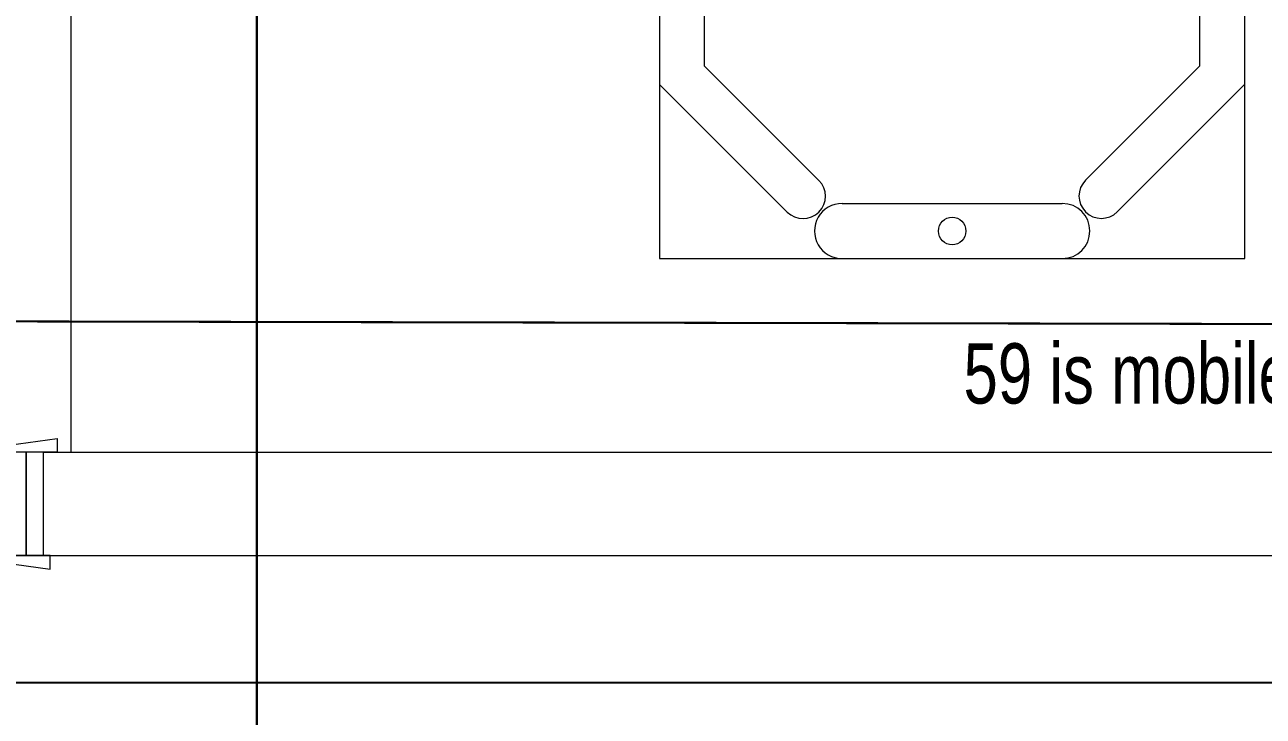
# Model space of a CAD drawing. Header units: metres. Extents: x 75097 to 220695, y -1557923 to -1361206.
# Drawn here: x 119755 to 121554, y -1461206 to -1460202 of the extents above; entities that cross this region are included whole.
import ezdxf

# ---------------------------------------------------------------- set-up
doc = ezdxf.new("R2010")
doc.units = ezdxf.units.M
doc.layers.get('0').update_dxf_attribs({"lineweight": 0})
for name, color, linetype, lineweight in [('A-100 - Copy$0$Medical Equipment and Furniture', 8, 'Continuous', 0), ('A-100 - Copy$0$Medical Equipment and Furniture1', 8, 'Continuous', 5), ('A-100 - Copy$0$Walls', 8, 'Continuous', 0), ('A-100 - Copy$0$Wooden Joinery', 8, 'Continuous', 0), ('E-LG', 245, 'Continuous', 30)]:
    doc.layers.add(name, color=color, linetype=linetype, lineweight=lineweight)
doc.layers.add('E-POWR', color=7, linetype='Continuous', lineweight=9, true_color=0x4e7e3e)
doc.styles.add('A-100 - Copy$0$X3G_ENTITY_257CFD', font='swisscl.ttf', dxfattribs={"height": 200})

# ---------------------------------------------------------------- blocks, each defined once
blk = doc.blocks.new('*X149')
for p, q in [((5, 3), (5, 3)), ((5, 3), (5, 3)), ((5, 3), (5, 3)), ((5, 3), (5, 3)), ((5, 3), (5, 3)), ((5, 3), (5, 3)), ((5, 3), (5, 3)), ((5, 3), (5, 3)), ((5, 3), (5, 3)), ((5, 3), (5, 3)), ((5, 3), (5, 3)), ((5, 3), (5, 3)), ((5, 3), (5, 3)), ((5, 3), (5, 3)), ((5, 3), (5, 3)), ((5, 3), (5, 3)), ((5, 3), (5, 3)), ((5, 3), (5, 3)), ((5, 3), (5, 3)), ((5, 3), (5, 3)), ((5, 3), (5, 3)), ((5, 3), (5, 3)), ((5, 3), (5, 3)), ((5, 3), (5, 3)), ((5, 3), (5, 3)), ((5, 3), (5, 3)), ((5, 3), (5, 3)), ((5, 3), (5, 3)), ((5, 3), (5, 3)), ((5, 3), (5, 3)), ((5, 3), (5, 3)), ((5, 3), (5, 3)), ((5, 3), (5, 3)), ((5, 3), (5, 3)), ((5, 3), (5, 3)), ((5, 3), (5, 3)), ((5, 3), (5, 3)), ((5, 3), (5, 3)), ((5, 3), (5, 3)), ((5, 3), (5, 3)), ((5, 3), (5, 3)), ((5, 3), (5, 3)), ((5, 3), (5, 3)), ((5, 3), (5, 3)), ((5, 3), (5, 3)), ((5, 3), (5, 3)), ((5, 3), (5, 3)), ((5, 3), (5, 3)), ((5, 3), (5, 3)), ((5, 3), (5, 3)), ((5, 3), (5, 3)), ((5, 3), (5, 3)), ((5, 3), (5, 3)), ((5, 3), (5, 3)), ((5, 3), (5, 3)), ((5, 3), (5, 3)), ((5, 3), (5, 3)), ((5, 3), (5, 3)), ((5, 3), (5, 3)), ((5, 3), (5, 3)), ((5, 3), (5, 3)), ((5, 3), (5, 3)), ((5, 3), (5, 3)), ((5, 3), (5, 3)), ((5, 3), (5, 3)), ((5, 3), (5, 3)), ((6, 3), (5, 3)), ((5, 3), (5, 3)), ((6, 3), (5, 3)), ((5, 3), (5, 3)), ((6, 3), (5, 3)), ((5, 3), (5, 3)), ((6, 3), (5, 3)), ((5, 3), (5, 3)), ((5, 3), (5, 3)), ((5, 3), (5, 3)), ((5, 3), (5, 3)), ((5, 3), (5, 3)), ((5, 3), (5, 3)), ((5, 3), (5, 3)), ((5, 3), (5, 3)), ((5, 3), (5, 3)), ((5, 3), (5, 3)), ((5, 3), (5, 3)), ((5, 3), (5, 3)), ((5, 3), (5, 3)), ((5, 3), (5, 3)), ((5, 3), (5, 3)), ((5, 3), (5, 3)), ((5, 3), (5, 3)), ((5, 3), (5, 3)), ((5, 3), (5, 3)), ((5, 3), (5, 3)), ((5, 3), (5, 3)), ((5, 3), (5, 3)), ((5, 3), (5, 3)), ((6, 3), (6, 3)), ((6, 3), (6, 3)), ((6, 3), (6, 3)), ((6, 3), (6, 3)), ((6, 3), (6, 3)), ((6, 3), (6, 3)), ((6, 3), (6, 3)), ((6, 3), (6, 3)), ((6, 3), (6, 3)), ((6, 3), (6, 3)), ((6, 3), (6, 3)), ((6, 3), (6, 3)), ((6, 3), (6, 3)), ((6, 3), (6, 3)), ((6, 3), (6, 3)), ((6, 3), (6, 3)), ((6, 3), (6, 3)), ((6, 3), (6, 3)), ((6, 3), (6, 3)), ((6, 3), (6, 3)), ((6, 3), (6, 3)), ((6, 3), (6, 3)), ((6, 3), (6, 3)), ((6, 3), (6, 3)), ((6, 3), (6, 3)), ((6, 3), (6, 3)), ((6, 3), (6, 3)), ((6, 3), (6, 3)), ((6, 3), (6, 3)), ((6, 3), (6, 3)), ((6, 3), (6, 3)), ((6, 3), (6, 3)), ((6, 3), (6, 3)), ((6, 3), (6, 3)), ((6, 3), (6, 3)), ((6, 3), (6, 3)), ((6, 3), (6, 3)), ((6, 3), (6, 3)), ((6, 3), (6, 3)), ((6, 3), (6, 3)), ((6, 3), (6, 3)), ((6, 3), (6, 3)), ((6, 3), (6, 3)), ((6, 3), (6, 3)), ((6, 3), (6, 3)), ((6, 3), (6, 3)), ((6, 3), (6, 3)), ((6, 3), (6, 3)), ((6, 3), (6, 3)), ((6, 3), (6, 3)), ((6, 3), (6, 3)), ((6, 3), (6, 3)), ((6, 3), (6, 3)), ((6, 3), (6, 3)), ((6, 3), (6, 3)), ((6, 3), (6, 3)), ((6, 3), (6, 3)), ((6, 3), (6, 3)), ((6, 3), (6, 3)), ((6, 3), (6, 3)), ((6, 3), (6, 3)), ((6, 3), (6, 3)), ((6, 3), (6, 3)), ((6, 3), (6, 3)), ((6, 3), (6, 3)), ((6, 3), (6, 3)), ((6, 3), (6, 3)), ((6, 3), (6, 3)), ((6, 3), (6, 3)), ((6, 3), (6, 3)), ((6, 3), (6, 3)), ((6, 3), (6, 3)), ((6, 3), (6, 3)), ((6, 3), (6, 3)), ((6, 3), (6, 3)), ((6, 3), (6, 3)), ((6, 3), (6, 3)), ((6, 3), (6, 3)), ((6, 3), (6, 3)), ((6, 3), (6, 3)), ((6, 3), (6, 3)), ((6, 3), (6, 3)), ((6, 3), (6, 3)), ((6, 3), (6, 3)), ((6, 3), (6, 3)), ((6, 3), (6, 3)), ((6, 3), (6, 3)), ((6, 3), (6, 3)), ((6, 3), (6, 3)), ((6, 3), (6, 3)), ((6, 3), (6, 3)), ((6, 3), (6, 3)), ((6, 3), (6, 3)), ((6, 3), (6, 3)), ((6, 3), (6, 3)), ((6, 3), (6, 3)), ((6, 3), (6, 3)), ((6, 3), (6, 3)), ((6, 3), (6, 3)), ((6, 3), (6, 3)), ((6, 3), (6, 3)), ((6, 3), (6, 3)), ((6, 3), (6, 3)), ((6, 3), (6, 3)), ((6, 3), (6, 3)), ((6, 3), (6, 3)), ((6, 3), (6, 3)), ((6, 3), (6, 3)), ((6, 3), (6, 3)), ((6, 3), (6, 3)), ((6, 3), (6, 3)), ((6, 3), (6, 3)), ((6, 3), (6, 3)), ((6, 3), (6, 3)), ((6, 3), (6, 3)), ((6, 3), (6, 3)), ((6, 3), (6, 3)), ((6, 3), (6, 3)), ((6, 3), (6, 3)), ((6, 3), (6, 3)), ((6, 3), (6, 3)), ((6, 3), (6, 3)), ((6, 3), (6, 3)), ((6, 3), (6, 3)), ((6, 3), (6, 3)), ((6, 3), (6, 3)), ((6, 3), (6, 3)), ((6, 3), (6, 3)), ((6, 3), (6, 3)), ((6, 3), (6, 3)), ((6, 3), (6, 3)), ((6, 3), (6, 3)), ((6, 3), (6, 3)), ((6, 3), (6, 3)), ((6, 3), (6, 3)), ((6, 3), (6, 3)), ((6, 3), (6, 3)), ((6, 3), (6, 3)), ((6, 3), (6, 3)), ((6, 3), (6, 3)), ((6, 3), (6, 3)), ((6, 3), (6, 3)), ((6, 3), (6, 3)), ((6, 3), (6, 3)), ((6, 3), (6, 3)), ((6, 3), (6, 3)), ((6, 3), (6, 3)), ((6, 3), (6, 3)), ((6, 3), (6, 3)), ((6, 3), (6, 3)), ((6, 3), (6, 3)), ((6, 3), (6, 3)), ((6, 3), (6, 3)), ((6, 3), (6, 3)), ((6, 3), (6, 3)), ((6, 3), (6, 3)), ((6, 3), (6, 3)), ((6, 3), (6, 3)), ((6, 3), (6, 3)), ((6, 3), (6, 3)), ((6, 3), (6, 3)), ((6, 3), (6, 3)), ((6, 3), (6, 3)), ((6, 3), (6, 3)), ((6, 3), (6, 3)), ((6, 3), (6, 3)), ((6, 3), (6, 3)), ((6, 3), (6, 3)), ((6, 3), (6, 3)), ((6, 3), (6, 3)), ((6, 3), (6, 3)), ((6, 3), (6, 3)), ((6, 3), (6, 3)), ((6, 3), (6, 3)), ((6, 3), (6, 3)), ((6, 3), (6, 3)), ((6, 3), (6, 3)), ((6, 3), (6, 3)), ((6, 3), (6, 3)), ((6, 3), (6, 3)), ((6, 3), (6, 3)), ((6, 3), (6, 3)), ((6, 3), (6, 3)), ((6, 3), (6, 3)), ((6, 3), (6, 3)), ((6, 3), (6, 3)), ((6, 3), (6, 3)), ((6, 3), (6, 3)), ((6, 3), (6, 3)), ((6, 3), (6, 3)), ((6, 3), (6, 3)), ((6, 3), (6, 3)), ((6, 3), (6, 3)), ((6, 3), (6, 3)), ((6, 3), (6, 3)), ((6, 3), (6, 3)), ((6, 3), (6, 3)), ((6, 3), (6, 3)), ((6, 3), (6, 3)), ((6, 3), (6, 3)), ((6, 3), (6, 3)), ((6, 3), (6, 3)), ((6, 3), (6, 3)), ((6, 3), (6, 3)), ((6, 3), (5, 3)), ((6, 3), (5, 3)), ((6, 3), (5, 3)), ((6, 3), (5, 3)), ((6, 3), (5, 3)), ((6, 3), (6, 3)), ((6, 3), (6, 3)), ((6, 3), (6, 3)), ((6, 3), (6, 3)), ((6, 3), (6, 3)), ((6, 3), (6, 3)), ((6, 3), (6, 3)), ((6, 3), (6, 3)), ((6, 3), (6, 3)), ((6, 3), (6, 3)), ((6, 3), (6, 3)), ((6, 3), (6, 3)), ((6, 3), (6, 3)), ((6, 3), (6, 3)), ((6, 3), (6, 3)), ((6, 3), (6, 3)), ((6, 3), (6, 3)), ((6, 3), (6, 3)), ((6, 3), (6, 3)), ((6, 3), (6, 3)), ((6, 3), (6, 3)), ((6, 3), (6, 3)), ((6, 3), (6, 3)), ((6, 3), (6, 3)), ((6, 3), (6, 3)), ((6, 3), (6, 3)), ((6, 3), (6, 3)), ((6, 3), (6, 3)), ((6, 3), (6, 3)), ((6, 3), (6, 3)), ((6, 3), (6, 3)), ((6, 3), (6, 3)), ((6, 3), (6, 3)), ((6, 3), (6, 3)), ((6, 3), (6, 3)), ((6, 3), (6, 3)), ((6, 3), (6, 3)), ((6, 3), (6, 3)), ((6, 3), (6, 3)), ((6, 3), (6, 3)), ((6, 3), (6, 3)), ((6, 3), (6, 3)), ((6, 3), (6, 3)), ((6, 3), (6, 3)), ((6, 3), (6, 3)), ((6, 3), (6, 3)), ((6, 3), (6, 3)), ((6, 3), (6, 3)), ((6, 3), (6, 3)), ((6, 3), (6, 3)), ((6, 3), (6, 3)), ((6, 3), (6, 3)), ((6, 3), (6, 3)), ((6, 3), (6, 3)), ((6, 3), (6, 3)), ((6, 3), (6, 3)), ((6, 3), (6, 3)), ((6, 3), (6, 3)), ((6, 3), (6, 3)), ((6, 3), (6, 3)), ((6, 3), (6, 3)), ((6, 3), (6, 3)), ((6, 3), (6, 3)), ((6, 3), (6, 3)), ((6, 3), (6, 3)), ((6, 3), (6, 3)), ((6, 3), (6, 3)), ((6, 3), (6, 3)), ((6, 3), (6, 3)), ((6, 3), (6, 3)), ((6, 3), (6, 3)), ((6, 3), (6, 3)), ((6, 3), (6, 3)), ((6, 3), (6, 3)), ((6, 3), (6, 3)), ((6, 3), (6, 3)), ((6, 3), (6, 3)), ((6, 3), (6, 3)), ((6, 3), (6, 3)), ((6, 3), (6, 3)), ((6, 3), (6, 3)), ((6, 3), (6, 3)), ((6, 3), (6, 3)), ((6, 3), (6, 3)), ((6, 3), (6, 3)), ((6, 3), (6, 3)), ((6, 3), (6, 3)), ((6, 3), (6, 3)), ((6, 3), (6, 3)), ((6, 3), (6, 3)), ((6, 3), (6, 3)), ((6, 3), (6, 3)), ((6, 3), (6, 3)), ((6, 3), (6, 3)), ((6, 3), (6, 3)), ((6, 3), (6, 3)), ((6, 3), (6, 3)), ((6, 3), (6, 3)), ((6, 3), (6, 3)), ((6, 3), (6, 3)), ((6, 3), (6, 3)), ((6, 3), (6, 3)), ((6, 3), (6, 3)), ((6, 3), (6, 3)), ((6, 3), (6, 3)), ((6, 3), (6, 3)), ((6, 3), (6, 3)), ((6, 3), (6, 3)), ((6, 3), (6, 3)), ((6, 3), (6, 3)), ((6, 3), (6, 3)), ((6, 3), (6, 3)), ((6, 3), (6, 3)), ((6, 3), (6, 3)), ((6, 3), (6, 3)), ((6, 3), (6, 3)), ((6, 3), (6, 3)), ((6, 3), (6, 3)), ((6, 3), (6, 3)), ((6, 3), (6, 3)), ((6, 3), (6, 3)), ((6, 3), (6, 3)), ((6, 3), (6, 3)), ((6, 3), (6, 3)), ((6, 3), (6, 3)), ((6, 3), (6, 3)), ((6, 3), (6, 3)), ((6, 3), (6, 3)), ((6, 3), (6, 3)), ((6, 3), (6, 3)), ((6, 3), (6, 3)), ((6, 3), (6, 3)), ((6, 3), (6, 3)), ((6, 3), (6, 3)), ((6, 3), (6, 3)), ((6, 3), (6, 3)), ((6, 3), (6, 3)), ((6, 3), (6, 3)), ((6, 3), (6, 3)), ((6, 3), (6, 3)), ((6, 3), (6, 3)), ((6, 3), (6, 3)), ((6, 3), (6, 3)), ((6, 3), (6, 3)), ((6, 3), (6, 3)), ((6, 3), (6, 3)), ((6, 3), (6, 3)), ((6, 3), (6, 3)), ((6, 3), (6, 3)), ((6, 3), (6, 3)), ((6, 3), (6, 3)), ((6, 3), (6, 3)), ((6, 3), (6, 3)), ((6, 3), (6, 3)), ((6, 3), (6, 3)), ((6, 3), (6, 3)), ((6, 3), (6, 3)), ((6, 3), (6, 3)), ((6, 3), (6, 3)), ((6, 3), (6, 3)), ((6, 3), (6, 3)), ((6, 3), (6, 3)), ((6, 3), (6, 3)), ((6, 3), (6, 3)), ((6, 3), (6, 3)), ((6, 3), (6, 3)), ((6, 3), (6, 3)), ((6, 3), (6, 3)), ((6, 3), (6, 3)), ((6, 3), (6, 3)), ((6, 3), (6, 3)), ((6, 3), (6, 3)), ((6, 3), (6, 3)), ((6, 3), (6, 3)), ((6, 3), (6, 3)), ((6, 3), (6, 3)), ((6, 3), (6, 3)), ((6, 3), (6, 3)), ((6, 3), (6, 3)), ((6, 3), (6, 3)), ((6, 3), (6, 3)), ((6, 3), (6, 3)), ((6, 3), (6, 3)), ((6, 3), (6, 3)), ((6, 3), (6, 3)), ((6, 3), (6, 3)), ((6, 3), (6, 3)), ((6, 3), (6, 3)), ((6, 3), (6, 3)), ((6, 3), (6, 3)), ((6, 3), (6, 3)), ((6, 3), (6, 3)), ((6, 3), (6, 3)), ((6, 3), (6, 3)), ((6, 3), (6, 3)), ((6, 3), (6, 3)), ((6, 3), (6, 3)), ((6, 3), (6, 3)), ((6, 3), (6, 3)), ((6, 3), (6, 3)), ((6, 3), (6, 3)), ((6, 3), (6, 3)), ((6, 3), (6, 3)), ((6, 3), (6, 3)), ((6, 3), (6, 3)), ((6, 3), (6, 3)), ((6, 3), (6, 3)), ((6, 3), (6, 3)), ((6, 3), (6, 3)), ((6, 3), (6, 3)), ((6, 3), (6, 3)), ((6, 3), (6, 3)), ((6, 3), (6, 3)), ((6, 3), (6, 3)), ((6, 3), (6, 3)), ((6, 3), (6, 3)), ((6, 3), (6, 3)), ((6, 3), (6, 3)), ((6, 3), (6, 3)), ((6, 3), (6, 3)), ((6, 3), (6, 3)), ((6, 3), (6, 3)), ((6, 3), (6, 3)), ((6, 3), (6, 3)), ((6, 3), (6, 3)), ((6, 3), (6, 3)), ((6, 3), (6, 3)), ((6, 3), (6, 3)), ((6, 3), (6, 3)), ((6, 3), (6, 3)), ((6, 3), (6, 3)), ((6, 3), (6, 3)), ((6, 3), (6, 3)), ((6, 3), (6, 3)), ((6, 3), (6, 3)), ((6, 3), (6, 3)), ((6, 3), (6, 3)), ((6, 3), (6, 3)), ((6, 3), (6, 3)), ((6, 3), (6, 3)), ((6, 3), (6, 3)), ((6, 3), (6, 3)), ((6, 3), (6, 3)), ((6, 3), (6, 3)), ((6, 3), (6, 3)), ((6, 3), (6, 3)), ((6, 3), (6, 3)), ((6, 3), (6, 3)), ((6, 3), (6, 3)), ((6, 3), (6, 3)), ((6, 3), (6, 3)), ((6, 3), (6, 3)), ((6, 3), (6, 3)), ((6, 3), (6, 3)), ((6, 3), (6, 3)), ((6, 3), (6, 3)), ((6, 3), (6, 3)), ((6, 3), (6, 3)), ((6, 3), (6, 3)), ((6, 3), (6, 3)), ((6, 3), (6, 3)), ((6, 3), (6, 3)), ((6, 3), (6, 3)), ((6, 3), (6, 3)), ((6, 3), (6, 3)), ((6, 3), (6, 3)), ((6, 3), (6, 3)), ((6, 3), (6, 3)), ((6, 3), (6, 3)), ((6, 3), (6, 3)), ((6, 3), (6, 3)), ((6, 3), (6, 3)), ((6, 3), (6, 3)), ((6, 3), (6, 3)), ((6, 3), (6, 3)), ((6, 3), (6, 3)), ((6, 3), (6, 3)), ((6, 3), (6, 3)), ((6, 3), (6, 3)), ((6, 3), (6, 3)), ((6, 3), (6, 3)), ((6, 3), (6, 3)), ((6, 3), (6, 3)), ((6, 3), (6, 3)), ((6, 3), (6, 3)), ((6, 3), (6, 3)), ((6, 3), (6, 3)), ((6, 3), (6, 3)), ((6, 3), (6, 3)), ((6, 3), (6, 3)), ((6, 3), (6, 3)), ((6, 3), (6, 3)), ((6, 3), (6, 3)), ((6, 3), (6, 3)), ((6, 3), (6, 3)), ((6, 3), (6, 3)), ((6, 3), (6, 3)), ((6, 3), (6, 3)), ((6, 3), (6, 3)), ((6, 3), (6, 3)), ((6, 3), (6, 3)), ((6, 3), (6, 3)), ((6, 3), (6, 3)), ((6, 3), (6, 3)), ((6, 3), (6, 3)), ((6, 3), (6, 3)), ((6, 3), (6, 3)), ((6, 3), (6, 3)), ((6, 3), (6, 3)), ((6, 3), (6, 3)), ((6, 3), (6, 3)), ((6, 3), (6, 3)), ((6, 3), (6, 3)), ((6, 3), (6, 3)), ((6, 3), (6, 3)), ((6, 3), (6, 3)), ((6, 3), (6, 3))]:
    blk.add_line(p, q)
blk = doc.blocks.new('*X150')
for p, q in [((13, 1), (13, 1)), ((13, 1), (13, 1)), ((13, 1), (13, 1)), ((13, 1), (13, 1)), ((13, 1), (13, 1)), ((13, 1), (13, 1)), ((13, 1), (13, 1)), ((13, 1), (13, 1)), ((13, 1), (13, 1)), ((13, 1), (13, 1)), ((13, 1), (13, 1)), ((13, 1), (13, 1)), ((13, 1), (13, 1)), ((13, 1), (13, 1)), ((13, 1), (13, 1)), ((13, 1), (14, 1)), ((13, 1), (14, 1)), ((13, 1), (14, 1)), ((13, 1), (13, 1)), ((13, 1), (13, 1)), ((13, 1), (13, 1)), ((13, 1), (13, 1)), ((13, 1), (13, 1)), ((13, 1), (13, 1)), ((13, 1), (13, 1)), ((13, 1), (13, 1)), ((13, 1), (13, 1)), ((13, 1), (13, 1)), ((13, 1), (13, 1)), ((13, 1), (13, 1)), ((13, 1), (13, 1)), ((13, 1), (13, 1)), ((13, 1), (13, 1)), ((13, 1), (13, 1)), ((13, 1), (13, 1)), ((13, 1), (13, 1)), ((13, 1), (13, 1)), ((13, 1), (13, 1)), ((13, 1), (13, 1)), ((13, 1), (13, 1)), ((13, 1), (13, 1)), ((13, 1), (13, 1)), ((13, 1), (13, 1)), ((13, 1), (13, 1)), ((13, 1), (13, 1)), ((13, 1), (13, 1)), ((13, 1), (13, 1)), ((13, 1), (13, 1)), ((13, 1), (13, 1)), ((13, 1), (13, 1)), ((13, 1), (13, 1)), ((13, 1), (13, 1)), ((13, 1), (13, 1)), ((13, 1), (13, 1)), ((13, 1), (13, 1)), ((13, 1), (13, 1)), ((13, 1), (13, 1)), ((13, 1), (13, 1)), ((13, 1), (13, 1)), ((13, 1), (13, 1)), ((13, 1), (13, 1)), ((13, 1), (13, 1)), ((13, 1), (13, 1)), ((13, 1), (13, 1)), ((13, 1), (13, 1)), ((13, 1), (13, 1)), ((13, 1), (13, 1)), ((13, 1), (13, 1)), ((13, 1), (13, 1)), ((13, 1), (13, 1)), ((13, 1), (13, 1)), ((13, 1), (13, 1)), ((13, 1), (13, 1)), ((13, 1), (13, 1)), ((13, 1), (13, 1)), ((13, 1), (13, 1)), ((13, 1), (13, 1)), ((13, 1), (13, 1)), ((13, 1), (13, 1)), ((13, 1), (13, 1)), ((13, 1), (13, 1)), ((13, 1), (13, 1)), ((13, 1), (13, 1)), ((13, 1), (13, 1)), ((13, 1), (13, 1)), ((13, 1), (13, 1)), ((13, 1), (13, 1)), ((13, 1), (13, 1)), ((13, 1), (13, 1)), ((13, 1), (13, 1)), ((13, 1), (13, 1)), ((13, 1), (13, 1)), ((13, 1), (13, 1)), ((13, 1), (13, 1)), ((13, 1), (13, 1)), ((13, 1), (13, 1)), ((13, 1), (13, 1)), ((13, 1), (13, 1)), ((13, 1), (13, 1)), ((13, 1), (13, 1)), ((13, 1), (13, 1)), ((13, 1), (13, 1)), ((13, 1), (13, 1)), ((13, 1), (13, 1)), ((13, 1), (13, 1)), ((13, 1), (13, 1)), ((13, 1), (13, 1)), ((13, 1), (13, 1)), ((13, 1), (13, 1)), ((13, 1), (13, 1)), ((13, 1), (13, 1)), ((13, 1), (13, 1)), ((13, 1), (13, 1)), ((13, 1), (13, 1)), ((13, 1), (13, 1)), ((13, 1), (13, 1)), ((13, 1), (13, 1)), ((13, 1), (13, 1)), ((13, 1), (13, 1)), ((13, 1), (13, 1)), ((13, 1), (13, 1)), ((13, 1), (13, 1)), ((13, 1), (13, 1)), ((13, 1), (14, 1)), ((13, 0), (13, 0)), ((13, 0), (13, 0)), ((13, 0), (13, 0)), ((13, 0), (13, 0)), ((13, 0), (13, 0)), ((13, 0), (13, 0)), ((13, 0), (13, 0)), ((13, 0), (13, 0)), ((13, 0), (13, 0)), ((13, 0), (13, 0)), ((13, 0), (13, 0)), ((13, 0), (13, 0)), ((13, 0), (13, 0)), ((13, 0), (13, 0)), ((13, 0), (13, 0)), ((13, 0), (13, 0)), ((13, 0), (13, 0)), ((13, 0), (13, 0)), ((13, 0), (13, 0)), ((13, 0), (13, 0)), ((13, 0), (13, 0)), ((13, 0), (13, 0)), ((13, 0), (13, 0)), ((13, 0), (13, 0)), ((13, 0), (13, 0)), ((13, 0), (13, 0)), ((13, 0), (13, 0)), ((13, 0), (13, 0)), ((13, 0), (13, 0)), ((13, 0), (13, 0)), ((13, 0), (13, 0)), ((13, 0), (13, 0)), ((13, 0), (13, 0)), ((13, 0), (13, 0)), ((13, 0), (13, 0)), ((13, 0), (13, 0)), ((13, 0), (13, 0)), ((13, 0), (13, 0)), ((13, 0), (13, 0)), ((13, 0), (13, 0)), ((13, 0), (13, 0)), ((13, 0), (13, 0)), ((13, 0), (13, 0)), ((13, 0), (13, 0)), ((13, 0), (13, 0)), ((13, 0), (13, 0)), ((13, 0), (13, 0)), ((13, 0), (13, 0)), ((13, 0), (14, 0)), ((13, 0), (14, 0)), ((13, 0), (13, 0)), ((13, 0), (14, 0)), ((14, 1), (14, 1)), ((14, 1), (14, 1)), ((14, 1), (14, 1)), ((14, 1), (14, 1)), ((14, 1), (14, 1)), ((14, 1), (14, 1)), ((14, 1), (14, 1)), ((14, 1), (14, 1)), ((14, 1), (14, 1)), ((14, 1), (14, 1)), ((14, 1), (14, 1)), ((14, 1), (14, 1)), ((14, 1), (14, 1)), ((14, 1), (14, 1)), ((14, 1), (14, 1)), ((14, 1), (14, 1)), ((14, 1), (14, 1)), ((14, 1), (14, 1)), ((14, 1), (14, 1)), ((14, 1), (14, 1)), ((14, 1), (14, 1)), ((14, 1), (14, 1)), ((14, 1), (14, 1)), ((14, 1), (14, 1)), ((14, 1), (14, 1)), ((14, 1), (14, 1)), ((14, 1), (14, 1)), ((14, 1), (14, 1)), ((14, 1), (14, 1)), ((14, 1), (14, 1)), ((14, 1), (14, 1)), ((14, 1), (14, 1)), ((14, 1), (14, 1)), ((14, 1), (14, 1)), ((14, 1), (14, 1)), ((14, 1), (14, 1)), ((14, 1), (14, 1)), ((14, 1), (14, 1)), ((14, 1), (14, 1)), ((14, 1), (14, 1)), ((14, 1), (14, 1)), ((14, 1), (14, 1)), ((14, 1), (14, 1)), ((14, 1), (14, 1)), ((14, 1), (14, 1)), ((14, 1), (14, 1)), ((14, 1), (14, 1)), ((14, 1), (14, 1)), ((14, 1), (14, 1)), ((14, 1), (14, 1)), ((14, 1), (14, 1)), ((14, 1), (14, 1)), ((14, 1), (14, 1)), ((14, 1), (14, 1)), ((14, 1), (14, 1)), ((14, 1), (14, 1)), ((14, 1), (14, 1)), ((14, 1), (14, 1)), ((14, 1), (14, 1)), ((14, 1), (14, 1)), ((14, 1), (14, 1)), ((14, 1), (14, 1)), ((14, 1), (14, 1)), ((14, 1), (14, 1)), ((14, 1), (14, 1)), ((14, 1), (14, 1)), ((14, 1), (14, 1)), ((14, 1), (14, 1)), ((14, 1), (14, 1)), ((14, 1), (14, 1)), ((14, 1), (14, 1)), ((14, 1), (14, 1)), ((14, 1), (14, 1)), ((14, 1), (14, 1)), ((14, 1), (14, 1)), ((14, 1), (14, 1)), ((14, 1), (14, 1)), ((14, 1), (14, 1)), ((14, 1), (14, 1)), ((14, 1), (14, 1)), ((14, 1), (14, 1)), ((14, 1), (14, 1)), ((14, 1), (14, 1)), ((14, 1), (14, 1)), ((14, 1), (14, 1)), ((14, 1), (14, 1)), ((14, 1), (14, 1)), ((14, 1), (14, 1)), ((14, 1), (14, 1)), ((14, 1), (14, 1)), ((14, 1), (14, 1)), ((14, 1), (14, 1)), ((14, 1), (14, 1)), ((14, 1), (14, 1)), ((14, 0), (14, 0)), ((14, 0), (14, 0)), ((14, 0), (14, 0)), ((14, 0), (14, 0)), ((14, 0), (14, 0)), ((14, 0), (14, 0)), ((14, 0), (14, 0)), ((14, 0), (14, 0)), ((14, 0), (14, 0)), ((14, 0), (14, 0)), ((14, 0), (14, 0)), ((14, 0), (14, 0)), ((14, 0), (14, 0)), ((14, 0), (14, 0)), ((14, 0), (14, 0)), ((14, 0), (14, 0)), ((14, 0), (14, 0)), ((14, 0), (14, 0)), ((14, 0), (14, 0)), ((14, 0), (14, 0)), ((14, 0), (14, 0)), ((14, 0), (14, 0)), ((14, 0), (14, 0)), ((14, 0), (14, 0)), ((14, 0), (14, 0)), ((14, 0), (14, 0)), ((14, 0), (14, 0)), ((14, 0), (14, 0)), ((14, 0), (14, 0)), ((14, 0), (14, 0)), ((14, 0), (14, 0)), ((14, 0), (14, 0)), ((14, 0), (14, 0)), ((14, 0), (14, 0)), ((14, 0), (14, 0)), ((14, 0), (14, 0)), ((14, 0), (14, 0)), ((14, 0), (14, 0)), ((14, 0), (14, 0)), ((14, 0), (14, 0)), ((14, 0), (14, 0)), ((14, 0), (14, 0)), ((14, 0), (14, 0)), ((14, 0), (14, 0)), ((14, 0), (14, 0)), ((14, 0), (14, 0)), ((14, 0), (14, 0)), ((14, 0), (14, 0)), ((13, 0), (13, 0)), ((13, 0), (14, 0)), ((13, 0), (13, 0)), ((13, 0), (14, 0)), ((13, 0), (13, 0)), ((13, 0), (14, 0)), ((13, 0), (13, 0)), ((13, 0), (13, 0)), ((13, 0), (13, 0)), ((13, 0), (13, 0)), ((13, 0), (14, 0)), ((13, 0), (13, 0)), ((13, 0), (14, 0)), ((13, 0), (13, 0)), ((13, 0), (14, 0)), ((13, 0), (13, 0)), ((13, 0), (14, 0)), ((13, 0), (13, 0)), ((13, 0), (14, 0)), ((13, 0), (13, 0)), ((13, 0), (14, 0)), ((13, 0), (13, 0)), ((13, 0), (14, 0)), ((13, 0), (13, 0)), ((13, 0), (13, 0)), ((13, 0), (13, 0)), ((13, 0), (14, 0)), ((13, 0), (13, 0)), ((13, 0), (14, 0)), ((13, 0), (13, 0)), ((13, 0), (14, 0)), ((13, 0), (13, 0)), ((13, 0), (14, 0)), ((13, 0), (13, 0)), ((13, 0), (13, 0)), ((13, 0), (13, 0)), ((13, 0), (13, 0)), ((13, 0), (13, 0)), ((13, 0), (13, 0)), ((13, 0), (13, 0)), ((13, 0), (13, 0)), ((13, 0), (13, 0)), ((13, 0), (13, 0)), ((13, 0), (13, 0)), ((13, 0), (13, 0)), ((13, 0), (13, 0)), ((13, 0), (13, 0)), ((13, 0), (13, 0)), ((13, 0), (13, 0)), ((13, 0), (13, 0)), ((13, 0), (13, 0)), ((13, 0), (13, 0)), ((13, 0), (13, 0)), ((13, 0), (13, 0)), ((13, 0), (13, 0)), ((13, 0), (13, 0)), ((13, 0), (13, 0)), ((13, 0), (13, 0)), ((13, 0), (13, 0)), ((13, 0), (13, 0)), ((13, 0), (13, 0)), ((13, 0), (13, 0)), ((13, 0), (13, 0)), ((13, 0), (13, 0)), ((13, -1), (13, -1)), ((13, -1), (13, -1)), ((13, -1), (13, -1)), ((13, -1), (13, -1)), ((13, -1), (13, -1)), ((13, -1), (14, -1)), ((13, -1), (13, -1)), ((14, 0), (14, 0)), ((14, 0), (14, 0)), ((14, 0), (14, 0)), ((14, 0), (14, 0)), ((14, 0), (14, 0)), ((14, 0), (14, 0)), ((14, 0), (14, 0)), ((14, 0), (14, 0)), ((14, 0), (14, 0)), ((14, 0), (14, 0)), ((14, 0), (14, 0)), ((14, 0), (14, 0)), ((14, 0), (14, 0)), ((14, 0), (14, 0)), ((14, 0), (14, 0)), ((13, 0), (14, 0)), ((14, 0), (14, 0)), ((14, 0), (14, 0)), ((14, 0), (14, 0)), ((14, 0), (14, 0)), ((14, 0), (14, 0)), ((14, 0), (14, 0)), ((14, 0), (14, 0)), ((14, 0), (14, 0)), ((14, 0), (14, 0)), ((14, 0), (14, 0)), ((14, 0), (14, 0)), ((14, 0), (14, 0)), ((14, 0), (14, 0)), ((14, 0), (14, 0)), ((14, 0), (14, 0)), ((14, 0), (14, 0)), ((14, 0), (14, 0)), ((14, 0), (14, 0)), ((14, 0), (14, 0)), ((14, 0), (14, 0)), ((14, 0), (14, 0)), ((14, 0), (14, 0)), ((14, 0), (14, 0)), ((14, 0), (14, 0)), ((14, 0), (14, 0)), ((14, 0), (14, 0)), ((14, 0), (14, 0)), ((14, 0), (14, 0)), ((14, 0), (14, 0)), ((14, 0), (14, 0)), ((14, 0), (14, 0)), ((14, 0), (14, 0)), ((14, 0), (14, 0)), ((14, 0), (14, 0)), ((14, -1), (14, -1)), ((14, -1), (14, -1)), ((14, -1), (14, -1)), ((14, -1), (14, -1)), ((14, -1), (14, -1))]:
    blk.add_line(p, q)
blk = doc.blocks.new('A-100 - Copy$0$HF16786E-P')
at = {"layer": 'A-100 - Copy$0$Medical Equipment and Furniture1'}
for p, q in [((0, 0.425), (-2.14, 0.425)), ((-0.2531, 0.425), (-0.0678, 0.2397)), ((0, -0.425), (0, 0.425)), ((-0.28, 0.36), (-1.86, 0.36)), ((-0.28, 0.36), (-0.1137, 0.1937)), ((-0.08, -0.16), (-0.08, 0.16)), ((-0.1136, -0.1936), (-0.28, -0.36)), ((-0.0676, -0.2396), (-0.2531, -0.425)), ((-1.86, -0.36), (-0.28, -0.36)), ((-2.14, -0.425), (0, -0.425))]:
    blk.add_line(p, q, dxfattribs=at)
for points in [[(0, 0.425), (0, 0.425), (0, 0.425), (0, 0.425), (0, 0.425), (0, 0.425), (0, 0.425), (0, 0.425), (0, 0.425), (0, 0.425), (0, 0.425), (0, 0.425), (0, 0.425), (0, 0.425), (0, 0.425), (0, 0.425), (0, 0.425), (0, 0.425), (0, 0.425), (0, 0.425), (0, 0.425), (0, 0.425), (0, 0.425), (0, 0.425), (0, 0.425), (0, 0.425), (0, 0.425), (0, 0.425), (0, 0.425), (0, 0.425), (0, 0.425), (0, 0.425), (0, 0.425), (0, 0.425), (0, 0.425), (0, 0.425), (0, 0.425), (0, 0.425), (0, 0.425), (0, 0.425), (0, 0.425), (0, 0.425), (0, 0.425), (0, 0.425), (0, 0.425), (0, 0.425), (0, 0.425), (0, 0.425), (0, 0.425), (0, 0.425), (0, 0.425), (0, 0.425), (0, 0.425), (0, 0.425), (0, 0.425), (0, 0.425), (0, 0.425), (0, 0.425), (0, 0.425), (0, 0.425), (0, 0.425), (0, 0.425), (0, 0.425), (0, 0.425), (0, 0.425), (0, 0.425), (0, 0.425), (0, 0.425), (0, 0.425), (0, 0.425), (0, 0.425), (0, 0.425), (0, 0.425), (0, 0.425), (0, 0.425), (0, 0.425), (0, 0.425), (0, 0.425), (0, 0.425), (0, 0.425), (0, 0.425), (0, 0.425), (0, 0.425), (0, 0.425), (0, 0.425), (0, 0.425), (0, 0.425), (0, 0.425), (0, 0.425), (0, 0.425), (0, 0.425), (0, 0.425), (0, 0.425), (0, 0.425), (0, 0.425), (0, 0.425), (0, 0.425), (0, 0.425), (0, 0.425), (0, 0.425), (0, 0.425), (0, 0.425), (0, 0.425), (0, 0.425), (0, 0.425), (0, 0.425), (0, 0.425), (0, 0.425), (0, 0.425), (0, 0.425), (0, 0.425), (0, 0.425), (0, 0.425), (0, 0.425), (0, 0.425), (0, 0.425), (0, 0.425), (0, 0.425), (0, 0.425), (0, 0.425), (0, 0.425), (0, 0.425), (0, 0.425), (0, 0.425), (0, 0.425), (0, 0.425), (0, 0.425), (0, 0.425), (0, 0.425), (0, 0.425), (0, 0.425), (0, 0.425), (0, 0.425), (0, 0.425), (0, 0.425), (0, 0.425), (0, 0.425), (0, 0.425), (0, 0.425), (0, 0.425), (0, 0.425), (0, 0.425), (0, 0.425), (0, 0.425), (0, 0.425), (0, 0.425), (0, 0.425), (0, 0.425), (0, 0.425), (0, 0.425), (0, 0.425), (0, 0.425), (0, 0.425), (0, 0.425), (0, 0.425), (0, 0.425), (0, 0.425), (0, 0.425), (0, 0.425), (0, 0.425), (0, 0.425), (0, 0.425), (0, 0.425), (0, 0.425), (0, 0.425), (0, 0.425), (0, 0.425), (0, 0.425), (0, 0.425), (0, 0.425), (0, 0.425), (0, 0.425), (0, 0.425), (0, 0.425), (0, 0.425), (0, 0.425), (0, 0.425), (0, 0.425), (0, 0.425), (0, 0.425), (0, 0.425), (0, 0.425), (0, 0.425), (0, 0.425), (0, 0.425), (0, 0.425), (0, 0.425), (0, 0.425), (0, 0.425), (0, 0.425), (0, 0.425), (0, 0.425), (0, 0.425), (0, 0.425), (0, 0.425), (0, 0.425), (0, 0.425), (0, 0.425), (0, 0.425), (0, 0.425), (0, 0.425), (0, 0.425), (0, 0.425), (0, 0.425), (0, 0.425), (0, 0.425), (0, 0.425), (0, 0.425), (0, 0.425), (0, 0.425), (0, 0.425), (0, 0.425), (0, 0.425), (0, 0.425), (0, 0.425), (0, 0.425), (0, 0.425), (0, 0.425), (0, 0.425)], [(0, 0.425), (0, 0.425), (0, 0.425), (0, 0.425), (0, 0.425), (0, 0.425), (0, 0.425), (0, 0.425), (0, 0.425), (0, 0.425), (0, 0.425), (0, 0.425), (0, 0.425), (0, 0.425), (0, 0.425), (0, 0.425), (0, 0.425), (0, 0.425), (0, 0.425), (0, 0.425), (0, 0.425), (0, 0.425), (0, 0.425), (0, 0.425), (0, 0.425), (0, 0.425), (0, 0.425), (0, 0.425), (0, 0.425), (0, 0.425), (0, 0.425), (0, 0.425), (0, 0.425), (0, 0.425), (0, 0.425), (0, 0.425), (0, 0.425), (0, 0.425), (0, 0.425), (0, 0.425), (0, 0.425), (0, 0.425), (0, 0.425), (0, 0.425), (0, 0.425), (0, 0.425), (0, 0.425), (0, 0.425), (0, 0.425), (0, 0.425), (0, 0.425), (0, 0.425), (0, 0.425), (0, 0.425), (0, 0.425), (0, 0.425), (0, 0.425), (0, 0.425), (0, 0.425), (0, 0.425), (0, 0.425), (0, 0.425), (0, 0.425), (0, 0.425), (0, 0.425), (0, 0.425), (0, 0.425), (0, 0.425), (0, 0.425), (0, 0.425), (0, 0.425), (0, 0.425), (0, 0.425), (0, 0.425), (0, 0.425), (0, 0.425), (0, 0.425), (0, 0.425), (0, 0.425), (0, 0.425), (0, 0.425), (0, 0.425), (0, 0.425), (0, 0.425), (0, 0.425), (0, 0.425), (0, 0.425), (0, 0.425), (0, 0.425), (0, 0.425), (0, 0.425), (0, 0.425), (0, 0.425), (0, 0.425), (0, 0.425), (0, 0.425), (0, 0.425), (0, 0.425), (0, 0.425), (0, 0.425), (0, 0.425), (0, 0.425), (0, 0.425), (0, 0.425), (0, 0.425), (0, 0.425), (0, 0.425), (0, 0.425), (0, 0.425), (0, 0.425), (0, 0.425), (0, 0.425), (0, 0.425), (0, 0.425), (0, 0.425), (0, 0.425), (0, 0.425), (0, 0.425), (0, 0.425), (0, 0.425), (0, 0.425), (0, 0.425), (0, 0.425), (0, 0.425), (0, 0.425), (0, 0.425), (0, 0.425), (0, 0.425), (0, 0.425), (0, 0.425), (0, 0.425), (0, 0.425), (0, 0.425), (0, 0.425), (0, 0.425), (0, 0.425), (0, 0.425), (0, 0.425), (0, 0.425), (0, 0.425), (0, 0.425), (0, 0.425), (0, 0.425), (0, 0.425), (0, 0.425), (0, 0.425), (0, 0.425), (0, 0.425), (0, 0.425), (0, 0.425), (0, 0.425), (0, 0.425), (0, 0.425), (0, 0.425), (0, 0.425), (0, 0.425), (0, 0.425), (0, 0.425), (0, 0.425), (0, 0.425), (0, 0.425), (0, 0.425), (0, 0.425), (0, 0.425), (0, 0.425), (0, 0.425), (0, 0.425), (0, 0.425), (0, 0.425), (0, 0.425), (0, 0.425), (0, 0.425), (0, 0.425), (0, 0.425), (0, 0.425), (0, 0.425), (0, 0.425), (0, 0.425), (0, 0.425), (0, 0.425), (0, 0.425), (0, 0.425), (0, 0.425), (0, 0.425), (0, 0.425), (0, 0.425), (0, 0.425), (0, 0.425), (0, 0.425), (0, 0.425), (0, 0.425), (0, 0.425), (0, 0.425), (0, 0.425), (0, 0.425), (0, 0.425), (0, 0.425), (0, 0.425), (0, 0.425), (0, 0.425), (0, 0.425), (0, 0.425), (0, 0.425), (0, 0.425), (0, 0.425), (0, 0.425), (0, 0.425), (0, 0.425), (0, 0.425), (0, 0.425), (0, 0.425), (0, 0.425), (0, 0.425), (0, 0.425)], [(0, 0.425), (0, 0.425), (0, 0.425), (0, 0.425), (0, 0.425), (0, 0.425), (0, 0.425), (0, 0.425), (0, 0.425), (0, 0.425), (0, 0.425), (0, 0.425), (0, 0.425), (0, 0.425), (0, 0.425), (0, 0.425), (0, 0.425), (0, 0.425), (0, 0.425), (0, 0.425), (0, 0.425), (0, 0.425), (0, 0.425), (0, 0.425), (0, 0.425), (0, 0.425), (0, 0.425), (0, 0.425), (0, 0.425), (0, 0.425), (0, 0.425), (0, 0.425), (0, 0.425), (0, 0.425), (0, 0.425), (0, 0.425), (0, 0.425), (0, 0.425), (0, 0.425), (0, 0.425), (0, 0.425), (0, 0.425), (0, 0.425), (0, 0.425), (0, 0.425), (0, 0.425), (0, 0.425), (0, 0.425), (0, 0.425), (0, 0.425), (0, 0.425), (0, 0.425), (0, 0.425), (0, 0.425), (0, 0.425), (0, 0.425), (0, 0.425), (0, 0.425), (0, 0.425), (0, 0.425), (0, 0.425), (0, 0.425), (0, 0.425), (0, 0.425), (0, 0.425), (0, 0.425), (0, 0.425), (0, 0.425), (0, 0.425), (0, 0.425), (0, 0.425), (0, 0.425), (0, 0.425), (0, 0.425), (0, 0.425), (0, 0.425), (0, 0.425), (0, 0.425), (0, 0.425), (0, 0.425), (0, 0.425), (0, 0.425), (0, 0.425), (0, 0.425), (0, 0.425), (0, 0.425), (0, 0.425), (0, 0.425), (0, 0.425), (0, 0.425), (0, 0.425), (0, 0.425), (0, 0.425), (0, 0.425), (0, 0.425), (0, 0.425), (0, 0.425), (0, 0.425), (0, 0.425), (0, 0.425), (0, 0.425), (0, 0.425), (0, 0.425), (0, 0.425), (0, 0.425), (0, 0.425), (0, 0.425), (0, 0.425), (0, 0.425), (0, 0.425), (0, 0.425), (0, 0.425), (0, 0.425), (0, 0.425), (0, 0.425), (0, 0.425), (0, 0.425), (0, 0.425), (0, 0.425), (0, 0.425), (0, 0.425), (0, 0.425), (0, 0.425), (0, 0.425), (0, 0.425), (0, 0.425), (0, 0.425), (0, 0.425), (0, 0.425), (0, 0.425), (0, 0.425), (0, 0.425), (0, 0.425), (0, 0.425), (0, 0.425), (0, 0.425), (0, 0.425), (0, 0.425), (0, 0.425), (0, 0.425), (0, 0.425), (0, 0.425), (0, 0.425), (0, 0.425), (0, 0.425), (0, 0.425), (0, 0.425), (0, 0.425), (0, 0.425), (0, 0.425), (0, 0.425), (0, 0.425), (0, 0.425), (0, 0.425), (0, 0.425), (0, 0.425), (0, 0.425), (0, 0.425), (0, 0.425), (0, 0.425), (0, 0.425), (0, 0.425), (0, 0.425), (0, 0.425), (0, 0.425), (0, 0.425), (0, 0.425), (0, 0.425), (0, 0.425), (0, 0.425), (0, 0.425), (0, 0.425), (0, 0.425), (0, 0.425), (0, 0.425), (0, 0.425), (0, 0.425), (0, 0.425), (0, 0.425), (0, 0.425), (0, 0.425), (0, 0.425), (0, 0.425), (0, 0.425), (0, 0.425), (0, 0.425), (0, 0.425), (0, 0.425), (0, 0.425), (0, 0.425), (0, 0.425), (0, 0.425), (0, 0.425), (0, 0.425), (0, 0.425), (0, 0.425), (0, 0.425), (0, 0.425), (0, 0.425), (0, 0.425), (0, 0.425), (0, 0.425), (0, 0.425), (0, 0.425), (0, 0.425), (0, 0.425), (0, 0.425), (0, 0.425), (0, 0.425), (0, 0.425), (0, 0.425), (0, 0.425), (0, 0.425), (0, 0.425), (0, 0.425), (0, 0.425), (0, 0.425), (0, 0.425), (0, 0.425), (0, 0.425), (0, 0.425), (0, 0.425), (0, 0.425), (0, 0.425), (0, 0.425), (0, 0.425), (0, 0.425), (0, 0.425), (0, 0.425), (0, 0.425), (0, 0.425), (0, 0.425), (0, 0.425), (0, 0.425), (0, 0.425), (0, 0.425), (0, 0.425), (0, 0.425), (0, 0.425), (0, 0.425), (0, 0.425), (0, 0.425), (0, 0.425), (0, 0.425), (0, 0.425), (0, 0.425), (0, 0.425), (0, 0.425), (0, 0.425), (0, 0.425), (0, 0.425), (0, 0.425), (0, 0.425), (0, 0.425), (0, 0.425), (0, 0.425), (0, 0.425), (0, 0.425), (0, 0.425), (0, 0.425), (0, 0.425), (0, 0.425), (0, 0.425), (0, 0.425), (0, 0.425), (0, 0.425), (0, 0.425), (0, 0.425), (0, 0.425), (0, 0.425), (0, 0.425), (0, 0.425), (0, 0.425), (0, 0.425), (0, 0.425), (0, 0.425), (0, 0.425)]]:
    blk.add_lwpolyline(points, close=True, dxfattribs=at)
for points in [[(0, 0.425), (0, 0.425), (0, 0.425), (0, 0.425), (0, 0.425), (0, 0.425), (0, 0.425), (0, 0.425), (0, 0.425), (0, 0.425), (0, 0.425), (0, 0.425), (0, 0.425), (0, 0.425), (0, 0.425)], [(0, 0.425), (0, 0.425), (0, 0.425), (0, 0.425), (0, 0.425), (0, 0.425), (0, 0.425), (0, 0.425), (0, 0.425), (0, 0.425), (0, 0.425), (0, 0.425), (0, 0.425), (0, 0.425), (0, 0.425), (0, 0.425), (0, 0.425), (0, 0.425), (0, 0.425), (0, 0.425), (0, 0.425), (0, 0.425), (0, 0.425), (0, 0.425), (0, 0.425), (0, 0.425), (0, 0.425), (0, 0.425), (0, 0.425), (0, 0.425), (0, 0.425), (0, 0.425), (0, 0.425), (0, 0.425), (0, 0.425), (0, 0.425), (0, 0.425), (0, 0.425), (0, 0.425), (0, 0.425), (0, 0.425), (0, 0.425), (0, 0.425), (0, 0.425), (0, 0.425), (0, 0.425), (0, 0.425), (0, 0.425), (0, 0.425), (0, 0.425), (0, 0.425), (0, 0.425), (0, 0.425), (0, 0.425), (0, 0.425), (0, 0.425), (0, 0.425), (0, 0.425), (0, 0.425), (0, 0.425), (0, 0.425), (0, 0.425), (0, 0.425), (0, 0.425), (0, 0.425), (0, 0.425), (0, 0.425), (0, 0.425), (0, 0.425), (0, 0.425), (0, 0.425), (0, 0.425), (0, 0.425), (0, 0.425), (0, 0.425), (0, 0.425), (0, 0.425), (0, 0.425), (0, 0.425), (0, 0.425), (0, 0.425), (0, 0.425), (0, 0.425), (0, 0.425), (0, 0.425), (0, 0.425), (0, 0.425), (0, 0.425), (0, 0.425)], [(0, 0.425), (0, 0.425), (0, 0.425), (0, 0.425), (0, 0.425), (0, 0.425), (0, 0.425), (0, 0.425), (0, 0.425), (0, 0.425), (0, 0.425), (0, 0.425), (0, 0.425), (0, 0.425), (0, 0.425), (0, 0.425), (0, 0.425), (0, 0.425), (0, 0.425), (0, 0.425), (0, 0.425), (0, 0.425), (0, 0.425), (0, 0.425), (0, 0.425), (0, 0.425), (0, 0.425), (0, 0.425), (0, 0.425), (0, 0.425), (0, 0.425), (0, 0.425), (0, 0.425), (0, 0.425), (0, 0.425), (0, 0.425), (0, 0.425), (0, 0.425), (0, 0.425), (0, 0.425), (0, 0.425), (0, 0.425), (0, 0.425), (0, 0.425), (0, 0.425), (0, 0.425), (0, 0.425), (0, 0.425), (0, 0.425), (0, 0.425), (0, 0.425), (0, 0.425), (0, 0.425), (0, 0.425), (0, 0.425), (0, 0.425), (0, 0.425), (0, 0.425), (0, 0.425), (0, 0.425), (0, 0.425), (0, 0.425), (0, 0.425), (0, 0.425), (0, 0.425), (0, 0.425), (0, 0.425), (0, 0.425), (0, 0.425), (0, 0.425), (0, 0.425), (0, 0.425), (0, 0.425), (0, 0.425), (0, 0.425), (0, 0.425), (0, 0.425), (0, 0.425), (0, 0.425), (0, 0.425), (0, 0.425), (0, 0.425), (0, 0.425), (0, 0.425), (0, 0.425), (0, 0.425), (0, 0.425), (0, 0.425), (0, 0.425), (0, 0.425), (0, 0.425), (0, 0.425), (0, 0.425), (0, 0.425), (0, 0.425), (0, 0.425), (0, 0.425), (0, 0.425), (0, 0.425), (0, 0.425), (0, 0.425), (0, 0.425), (0, 0.425), (0, 0.425), (0, 0.425), (0, 0.425), (0, 0.425), (0, 0.425), (0, 0.425), (0, 0.425), (0, 0.425)], [(0, 0.425), (0, 0.425), (0, 0.425), (0, 0.425), (0, 0.425), (0, 0.425), (0, 0.425), (0, 0.425), (0, 0.425), (0, 0.425), (0, 0.425), (0, 0.425), (0, 0.425), (0, 0.425), (0, 0.425), (0, 0.425), (0, 0.425), (0, 0.425), (0, 0.425), (0, 0.425), (0, 0.425), (0, 0.425), (0, 0.425), (0, 0.425), (0, 0.425), (0, 0.425), (0, 0.425), (0, 0.425), (0, 0.425), (0, 0.425), (0, 0.425), (0, 0.425), (0, 0.425), (0, 0.425), (0, 0.425), (0, 0.425), (0, 0.425), (0, 0.425), (0, 0.425), (0, 0.425), (0, 0.425), (0, 0.425), (0, 0.425), (0, 0.425), (0, 0.425), (0, 0.425), (0, 0.425), (0, 0.425), (0, 0.425), (0, 0.425), (0, 0.425), (0, 0.425), (0, 0.425), (0, 0.425)], [(0, 0.425), (0, 0.425), (0, 0.425), (0, 0.425), (0, 0.425), (0, 0.425), (0, 0.425), (0, 0.425), (0, 0.425), (0, 0.425), (0, 0.425), (0, 0.425), (0, 0.425), (0, 0.425), (0, 0.425), (0, 0.425), (0, 0.425)], [(0, 0.425), (0, 0.425), (0, 0.425), (0, 0.425), (0, 0.425), (0, 0.425), (0, 0.425), (0, 0.425), (0, 0.425), (0, 0.425)], [(0, 0.425), (0, 0.425), (0, 0.425), (0, 0.425), (0, 0.425), (0, 0.425), (0, 0.425), (0, 0.425), (0, 0.425), (0, 0.425)], [(0, 0.425), (0, 0.425), (0, 0.425), (0, 0.425), (0, 0.425), (0, 0.425), (0, 0.425)], [(0, 0.425), (0, 0.425), (0, 0.425), (0, 0.425), (0, 0.425), (0, 0.425), (0, 0.425), (0, 0.425), (0, 0.425), (0, 0.425), (0, 0.425), (0, 0.425)], [(0, 0.425), (0, 0.425), (0, 0.425), (0, 0.425), (0, 0.425), (0, 0.425), (0, 0.425)], [(0, 0.425), (0, 0.425), (0, 0.425), (0, 0.425), (0, 0.425), (0, 0.425), (0, 0.425), (0, 0.425), (0, 0.425), (0, 0.425)], [(0, 0.425), (0, 0.425), (0, 0.425), (0, 0.425), (0, 0.425), (0, 0.425), (0, 0.425), (0, 0.425)], [(0, 0.425), (0, 0.425), (0, 0.425), (0, 0.425), (0, 0.425), (0, 0.425), (0, 0.425), (0, 0.425), (0, 0.425), (0, 0.425), (0, 0.425), (0, 0.425), (0, 0.425), (0, 0.425), (0, 0.425), (0, 0.425), (0, 0.425), (0, 0.425)], [(0, 0.425), (0, 0.425), (0, 0.425), (0, 0.425), (0, 0.425), (0, 0.425), (0, 0.425), (0, 0.425), (0, 0.425), (0, 0.425)], [(0, 0.425), (0, 0.425), (0, 0.425), (0, 0.425), (0, 0.425), (0, 0.425), (0, 0.425), (0, 0.425), (0, 0.425)]]:
    blk.add_lwpolyline(points, dxfattribs=at)
blk.add_circle((-0.04, 0), 0.02, dxfattribs=at)
for centre, radius, start, end in [((-0.0908, 0.2167), 0.0325, 225, 45), ((-0.04, 0.16), 0.04, 0, 180), ((-0.04, -0.16), 0.04, 180, 0), ((-0.0906, -0.2166), 0.0325, 315, 135)]:
    blk.add_arc(centre, radius, start, end, dxfattribs=at)
for name, xscale, yscale, zscale in [('*X149', 8.593299999999998e-11, 8.593299999999998e-11, 8.593299999999998e-11), ('*X150', 5.4996e-11, 5.4996e-11, 5.4996e-11)]:
    blk.add_blockref(name, (0, 0.425), dxfattribs=dict(at, xscale=xscale, yscale=yscale, zscale=zscale))
blk = doc.blocks.new('A-100 - Copy$0$A$C009F45C9')
at = {"layer": 'A-100 - Copy$0$Wooden Joinery'}
for points in [[(-75, -1740), (-85, -1740), (-95, -1810), (-75, -1810)], [(75, -1750), (85, -1750), (95, -1820), (75, -1820)]]:
    blk.add_lwpolyline(points, close=True, dxfattribs=at)
for points in [[(75, -1775), (75, -1740), (35, -1740), (35, -1730), (-75, -1730), (-75, -1775), (75, -1775)], [(75, -1775), (-75, -1775), (-75, -1800), (75, -1800), (75, -1775)]]:
    blk.add_lwpolyline(points, dxfattribs=at)
blk = doc.blocks.new('A-100 - Copy')
at = {"layer": 'A-100 - Copy$0$Medical Equipment and Furniture'}
blk.add_line((119822.1, -1458322.7, 0), (119822.1, -1460822.7, 0), dxfattribs=at)
at = {"layer": 'A-100 - Copy$0$Walls'}
blk.add_line((119782.1, -1460972.7, 0), (119782.1, -1460822.7, 0), dxfattribs=at)
at = {"layer": 'A-100 - Copy$0$Walls', "elevation": 0}
for points in [[(119782.1, -1460822.7), (132663.3, -1460822.7)], [(119782.1, -1460972.7), (132663.3, -1460972.7)]]:
    blk.add_lwpolyline(points, dxfattribs=at)
at = {"layer": 'A-100 - Copy$0$Medical Equipment and Furniture', "xscale": 1000, "yscale": 1000, "zscale": 1000, "rotation": 270.0149936594165}
blk.add_blockref('A-100 - Copy$0$HF16786E-P', (121102.1, -1460541.5, 0), dxfattribs=at)
at = {"layer": 'A-100 - Copy$0$Wooden Joinery', "rotation": 90}
blk.add_blockref('A-100 - Copy$0$A$C009F45C9', (117982.1, -1460897.7, 0), dxfattribs=at)
at = {"layer": 'A-100 - Copy$0$Medical Equipment and Furniture', "insert": (121916.2, -1460664.6, 0), "char_height": 87.473, "width": 3260.537, "attachment_point": 2, "style": 'A-100 - Copy$0$X3G_ENTITY_257CFD'}
blk.add_mtext('59 is mobile, can be used on all patients', dxfattribs=at)

msp = doc.modelspace()

# ---------------------------------------------------------------- linework, layer by layer
at = {"layer": 'E-LG', "color": 1}
msp.add_lwpolyline([(95918.6, -1465252.9), (115237, -1465252.9), (115237, -1465905.8), (115312.2, -1465951), (115227.4, -1465994.9), (115227.4, -1468887.4), (115353.3, -1468943.6), (115222.3, -1468991.3), (115222.3, -1469278.5), (117688, -1469278.5), (117688, -1457043.1), (117707.4, -1457137.3), (119892.6, -1457137.3), (120092.1, -1457027.5), (120092.1, -1469278.5), (145729.7, -1469278.5), (145828.3, -1469612.5), (145828.3, -1469267.5), (145828.3, -1465482), (145334.4, -1465482), (145278.1, -1465376.4)], dxfattribs=at)
at = {"layer": 'E-POWR', "const_width": 3}
for points in [[(122173.5, -1460637.7), (122117.8, -1460637.7), (117555.4, -1460628.3), (114705.4, -1460637.7), (111782.3, -1460638.2), (111782.3, -1456836.8), (117452.6, -1456836.8), (119882.1, -1456817.5)], [(109096.2, -1460523.1), (109096.3, -1461157.3), (135662.5, -1461157.3), (125682.2, -1461156.2)]]:
    msp.add_lwpolyline(points, dxfattribs=at)

# ---------------------------------------------------------------- next in the draw order: block references
msp.add_blockref('A-100 - Copy', (0, 0))

doc.saveas('drawing.dxf')
